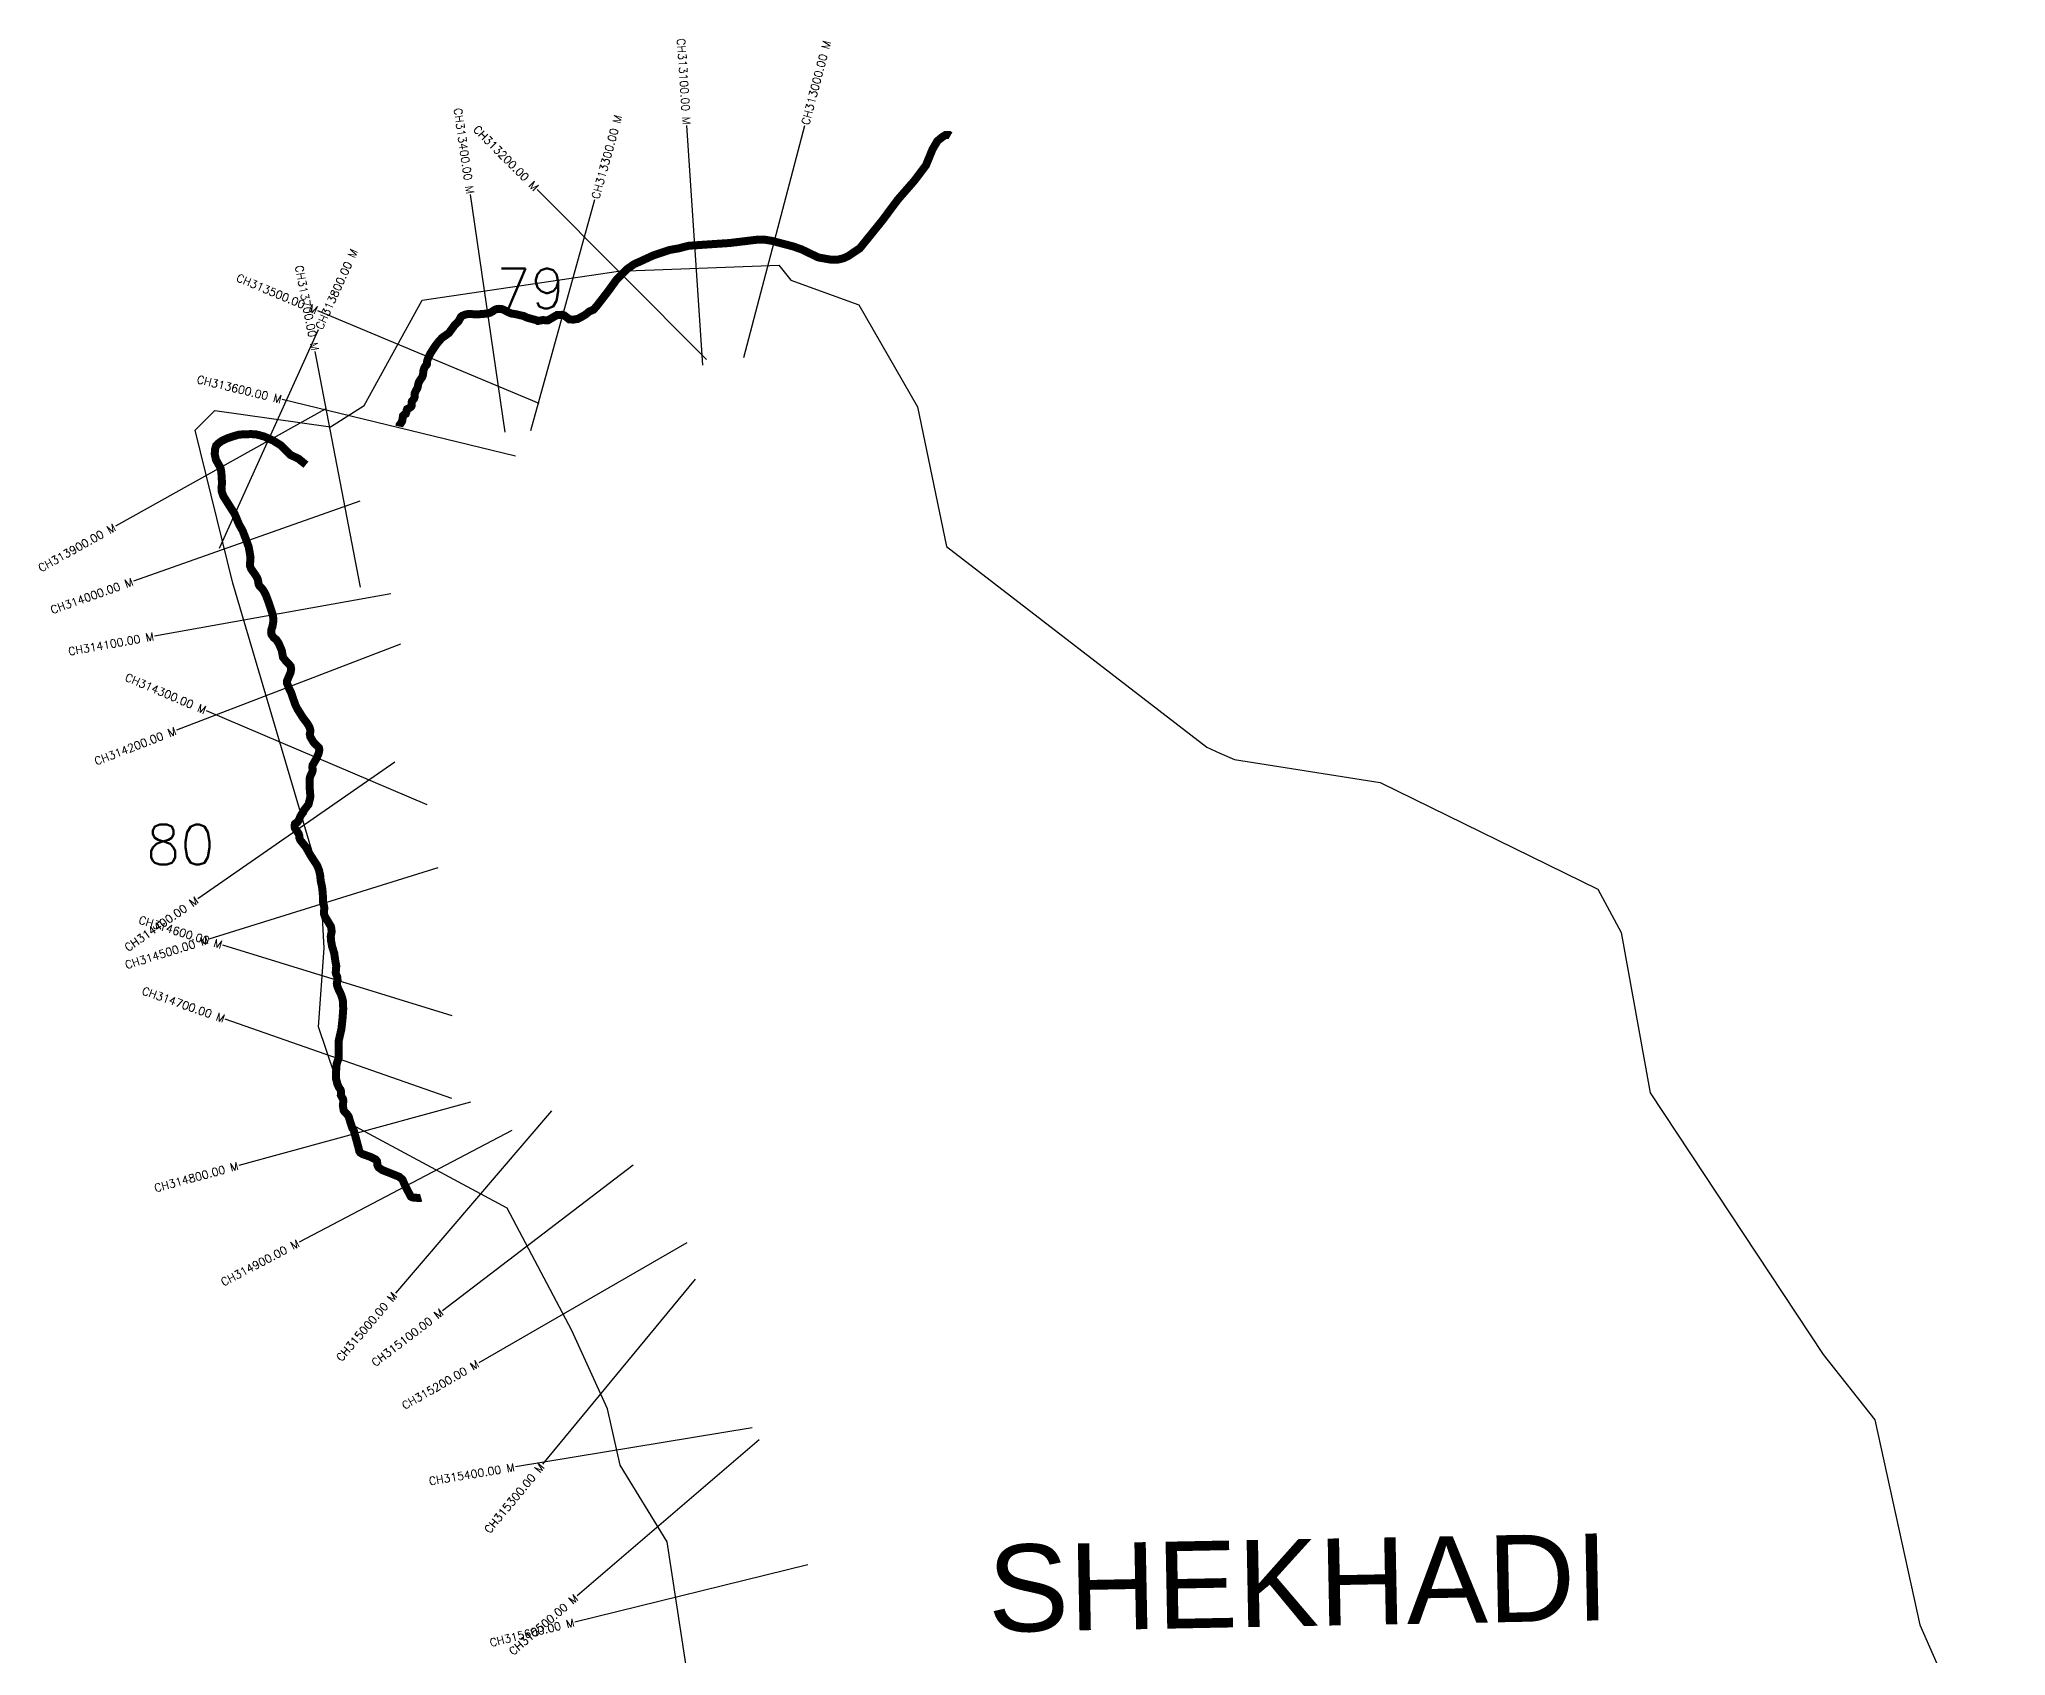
# Model space of a CAD drawing. Header units: metres. Extents: x 285152 to 287610, y 2002566 to 2006554.
# Drawn here: x 285152 to 287610, y 2004532 to 2006554 of the extents above; entities that cross this region are included whole.
import ezdxf
from ezdxf.enums import TextEntityAlignment as Align

# ---------------------------------------------------------------- set-up
doc = ezdxf.new("R2010")
doc.units = ezdxf.units.M
doc.header["$MEASUREMENT"] = 0
for name, color, linetype in [('CS', 134, 'Continuous'), ('CSMark', 6, 'Continuous'), ('UNPROTECTED', 10, 'Continuous'), ('village', 3, 'Continuous'), ('VILLAGE NAME', 250, 'Continuous')]:
    doc.layers.add(name, color=color, linetype=linetype)
doc.styles.get("Standard").update_dxf_attribs({"font": 'simplex.shx'})

msp = doc.modelspace()

# ---------------------------------------------------------------- linework, layer by layer
at = {"color": 6, "flags": 128}
msp.add_lwpolyline([(286076.4, 2006271.1), (286091.8, 2006252.5)], dxfattribs=at)
at = {"layer": 'CS'}
for p, q in [((285981.4, 2006146.2), (285961.5, 2006445.6)), ((286032.7, 2006155.7), (286109.1, 2006445.8)), ((285734.5, 2006062.4), (285691, 2006359.3)), ((285986.1, 2006153.1), (285774.5, 2006365.8)), ((285766.6, 2006064.2), (285846.8, 2006353.2)), ((285777.1, 2006098), (285500.4, 2006213.9)), ((285377.6, 2005917.3), (285501.1, 2006190.7)), ((285553.5, 2005868.6), (285497.2, 2006163.3)), ((285509.4, 2006091.2), (285247.6, 2005944.7)), ((285747.4, 2006032.2), (285455.9, 2006102.9)), ((285552.8, 2005975.8), (285269.9, 2005875.9)), ((285591.6, 2005860.1), (285296.3, 2005807.2)), ((285603.7, 2005797.3), (285323.8, 2005689.5)), ((285637.1, 2005596.3), (285361, 2005713.7)), ((285596.8, 2005649.6), (285350.4, 2005478.6)), ((285650.5, 2005517.4), (285364.2, 2005428)), ((285668.2, 2005332.3), (285381.5, 2005420.6)), ((285667.7, 2005229), (285384.5, 2005328.1)), ((285691.1, 2005224.3), (285401.7, 2005145.3)), ((285792.4, 2005213.3), (285597.3, 2004985.5)), ((285742.7, 2005188.7), (285477.1, 2005049.2)), ((285894.5, 2005145.7), (285656.2, 2004963.4)), ((285961.4, 2005048.4), (285701.5, 2004898.5)), ((285972.2, 2005002.9), (285781.2, 2004771.6)), ((286043.3, 2004817.1), (285747.3, 2004768.1)), ((286052.1, 2004802.1), (285824.4, 2004606.8)), ((286113, 2004645.9), (285821.7, 2004574.1))]:
    msp.add_line(p, q, dxfattribs=at)
at = {"layer": 'UNPROTECTED', "const_width": 10, "flags": 128}
for points in [[(286291.1, 2006433), (286289.7, 2006433.8), (286285.2, 2006434), (286280.7, 2006431.2), (286274.8, 2006426.4), (286268.6, 2006415.8), (286260.5, 2006396), (286246.3, 2006377.1), (286225.2, 2006352.9), (286205.8, 2006326.8), (286182.5, 2006298), (286177.7, 2006292.1), (286172, 2006288.3), (286163.5, 2006282.6), (286157.6, 2006279.8), (286150.2, 2006278), (286141.6, 2006278), (286126.1, 2006280.7), (286114.6, 2006286.2), (286105.3, 2006290.7), (286094.3, 2006294.6), (286083.5, 2006297.4), (286068.5, 2006301.4), (286059, 2006303), (286049.9, 2006303), (286035.8, 2006301.3), (286015, 2006298.8), (285986.3, 2006296.9), (285971.8, 2006295.9), (285964, 2006295.4), (285951, 2006292), (285940.4, 2006290.2), (285919.5, 2006283.2), (285903.4, 2006275.8), (285895.6, 2006272.3), (285887.6, 2006266.7), (285879.2, 2006258.4), (285873.7, 2006252.9), (285863, 2006238.1), (285852.8, 2006224.9), (285849.8, 2006221), (285845, 2006215.4), (285839.9, 2006213.3), (285834.4, 2006208.9), (285830.1, 2006206.5), (285825.3, 2006203.9), (285820.1, 2006203.1), (285814.8, 2006203.2), (285812.7, 2006204.9), (285808.5, 2006208.2), (285805.5, 2006209), (285799.4, 2006208.8), (285795.3, 2006206.4), (285791, 2006203.9), (285788, 2006202.1), (285781.5, 2006202.4), (285775.3, 2006201.3), (285773.1, 2006202.4), (285766.5, 2006204.2), (285761.2, 2006205.7), (285757.6, 2006207.6), (285753, 2006208.5), (285749.2, 2006209.5), (285745.8, 2006210.1), (285742, 2006210.7), (285738.2, 2006212.3), (285732.3, 2006215.5), (285729.7, 2006216.4), (285726.9, 2006216.5), (285723.6, 2006216.1), (285721.3, 2006215.1), (285718.6, 2006213.2), (285716.1, 2006211.8), (285713.4, 2006210.9), (285710, 2006210.4), (285700.9, 2006209.6), (285696.3, 2006209.7), (285692.3, 2006209.9), (285688.1, 2006210), (285684.8, 2006209.3), (285681, 2006207.9), (285679.1, 2006206.3), (285677.7, 2006203.6), (285676.1, 2006200.7), (285674.5, 2006199), (285671.6, 2006196.5), (285669.9, 2006194.1), (285667.9, 2006191.3), (285666.3, 2006189.2), (285664.1, 2006186.1), (285662, 2006184.7), (285659.2, 2006182.7), (285655.9, 2006180.4), (285652.4, 2006176.8), (285647.6, 2006170.7), (285644.1, 2006165.4), (285641.3, 2006161.1), (285639, 2006156.6), (285637.4, 2006152.7), (285637, 2006151.3), (285636.9, 2006148.8), (285636.8, 2006147.4), (285636.2, 2006146.3), (285634.7, 2006144.8), (285633.3, 2006142.3), (285632.4, 2006139.5), (285632.1, 2006136.9), (285631.9, 2006134.6), (285631.3, 2006132.4), (285630.4, 2006130.4), (285629.1, 2006128.8), (285626.9, 2006125.2), (285626, 2006122.9), (285625.2, 2006118.8), (285624.6, 2006116.9), (285623.1, 2006114.5), (285622.2, 2006112.4), (285621.5, 2006111), (285621.2, 2006108.9), (285621.4, 2006106.6), (285620.8, 2006104.3), (285619.6, 2006102.8), (285617.9, 2006100.9), (285617.6, 2006099.8), (285617.7, 2006098), (285617.8, 2006095.6), (285616.9, 2006094), (285615.4, 2006092.8), (285613.4, 2006091.8), (285612, 2006091.1), (285611.3, 2006089.4), (285611, 2006087.1), (285610.3, 2006085.3), (285608.7, 2006084.5), (285606.8, 2006082.6), (285606.3, 2006079.3), (285605.8, 2006076.1), (285604.5, 2006073.9), (285602.5, 2006071.2), (285602.1, 2006069.3)], [(285485.5, 2006021.5), (285481.8, 2006024.5), (285476.3, 2006029), (285466, 2006033.8), (285460.3, 2006039.5), (285453.6, 2006046.1), (285444.5, 2006051.7), (285432.7, 2006057), (285423.3, 2006059.4), (285417.3, 2006059.8), (285407.3, 2006059.6), (285401.1, 2006059), (285395.5, 2006057.3), (285387.4, 2006054.7), (285380.1, 2006051.2), (285375.8, 2006048.1), (285373.2, 2006045.3), (285371.8, 2006040.6), (285371.5, 2006034.6), (285373, 2006027.7), (285376.8, 2006021), (285378.7, 2006017.5), (285379.8, 2006012.3), (285380.1, 2006006), (285380.6, 2005998.3), (285379.9, 2005992.7), (285380.3, 2005987.9), (285382.2, 2005982.3), (285387, 2005974.8), (285390.9, 2005968.6), (285393.9, 2005963.9), (285396.4, 2005960), (285399.6, 2005952.4), (285401.9, 2005946.9), (285406.5, 2005938.7), (285410.9, 2005927.1), (285414, 2005918.5), (285415.4, 2005910.4), (285416.2, 2005905.8), (285416.1, 2005903.1), (285415.8, 2005900.1), (285415.5, 2005897.5), (285415.7, 2005894.7), (285416.9, 2005891.4), (285419, 2005888.4), (285421, 2005885.5), (285423, 2005882.6), (285424.9, 2005879.3), (285425.8, 2005876), (285426.2, 2005872.4), (285427.4, 2005870), (285430, 2005867.4), (285432.6, 2005863.9), (285435.4, 2005858.6), (285437.2, 2005853.7), (285438.6, 2005850), (285440.1, 2005845.7), (285442.1, 2005839.5), (285443.8, 2005834.6), (285444.7, 2005829.7), (285444.7, 2005825.5), (285443.6, 2005818.9), (285442.4, 2005815.7), (285442, 2005812.2), (285442.4, 2005809.3), (285445.1, 2005805.3), (285448.3, 2005802.9), (285451.4, 2005798.3), (285453.5, 2005793.4), (285455.3, 2005789.1), (285455.8, 2005786.4), (285456.2, 2005784), (285456.8, 2005780.6), (285460.3, 2005776.2), (285463.6, 2005773), (285466.5, 2005769.3), (285467, 2005766.1), (285466.3, 2005761.7), (285465.1, 2005758.8), (285464, 2005756.4), (285462.7, 2005753.3), (285461.8, 2005751.2), (285461.9, 2005748.1), (285464.3, 2005742), (285467.2, 2005736), (285469, 2005730.6), (285472.2, 2005721.3), (285474.8, 2005716.1), (285478.1, 2005710.9), (285481.8, 2005705), (285487.2, 2005698), (285489.8, 2005693.5), (285490.8, 2005690.6), (285491, 2005687.6), (285490.3, 2005684.4), (285491.1, 2005680.9), (285494, 2005676), (285495.4, 2005673.7), (285499.5, 2005670), (285501.8, 2005667.5), (285502.3, 2005664.8), (285501.3, 2005660.3), (285498.7, 2005654.3), (285495.2, 2005648.2), (285493.8, 2005645.7), (285493.5, 2005643.3), (285494, 2005639.6), (285493.1, 2005636.3), (285491.2, 2005632.8), (285490.3, 2005629.8), (285490.2, 2005626), (285490, 2005620.4), (285490.4, 2005614.3), (285490.8, 2005609.5), (285491, 2005606.2), (285490.1, 2005602.2), (285489.5, 2005599.7), (285488.7, 2005596.7), (285486.1, 2005593.4), (285482.8, 2005589.1), (285481.8, 2005586.5), (285480.6, 2005585.1), (285479.6, 2005583.9), (285478.6, 2005581.9), (285477.6, 2005579.5), (285476.5, 2005577), (285474.8, 2005574.4), (285473.3, 2005573.7), (285471.7, 2005572.3), (285471.2, 2005569.8), (285471.6, 2005567.1), (285474.1, 2005563.5), (285476.3, 2005560.2), (285477.2, 2005557.4), (285477.3, 2005554.9), (285478.5, 2005551.9), (285481.9, 2005547.7), (285485.8, 2005542.8), (285488.3, 2005538.3), (285491, 2005533.4), (285495.9, 2005525.8), (285499.3, 2005520.7), (285501.6, 2005515.2), (285503.2, 2005508.6), (285503.9, 2005501.4), (285505.6, 2005493.6), (285506.5, 2005486.1), (285506.8, 2005478), (285506.9, 2005474), (285507.9, 2005470.8), (285508.5, 2005466.8), (285508.1, 2005463.5), (285508.2, 2005459.5), (285509.3, 2005456.3), (285510.9, 2005453.7), (285513.4, 2005449.5), (285516.6, 2005444.3), (285517.4, 2005441), (285517.5, 2005436.7), (285517, 2005434.3), (285516.5, 2005431.6), (285516.9, 2005426.2), (285518.2, 2005419), (285520.9, 2005410.5), (285521.5, 2005405.5), (285522.5, 2005399.4), (285523.4, 2005394.5), (285522.9, 2005389.8), (285522.8, 2005385.7), (285523.2, 2005384.2), (285524.3, 2005381.9), (285524.8, 2005379.7), (285525, 2005376.7), (285524.4, 2005374.8), (285524.1, 2005372.9), (285524.4, 2005370.4), (285525.4, 2005367.3), (285526.7, 2005364.5), (285529.1, 2005359.4), (285531, 2005354.1), (285531.8, 2005350.1), (285531.9, 2005346.3), (285532.1, 2005340.8), (285531.6, 2005333.9), (285531, 2005326.3), (285529.8, 2005315.6), (285527.5, 2005305.7), (285526.3, 2005300.4), (285526.5, 2005294.9), (285526.5, 2005285.7), (285526.5, 2005279.6), (285524.7, 2005274.6), (285523.8, 2005271.9), (285523.4, 2005266.2), (285523, 2005260), (285523.2, 2005253.4), (285524.6, 2005247.5), (285526.6, 2005243), (285528.7, 2005239.9), (285529.3, 2005237.7), (285529.2, 2005235.9), (285529.1, 2005233.3), (285529.8, 2005231.8), (285531, 2005229.7), (285531.9, 2005228.2), (285532.3, 2005225.8), (285532, 2005223.4), (285531.6, 2005220), (285532.2, 2005216.8), (285532.7, 2005213.9), (285534, 2005212), (285536.8, 2005209.3), (285538.9, 2005206.4), (285540.5, 2005200.9), (285542.2, 2005195.8), (285543.5, 2005191.9), (285545.4, 2005188.6), (285546.3, 2005185.2), (285547.3, 2005181.4), (285548.7, 2005176.5), (285549.6, 2005173.3), (285550.3, 2005170.5), (285551.6, 2005165.7), (285552.1, 2005163.1), (285553.5, 2005161.1), (285556.2, 2005159.4), (285559.9, 2005158.1), (285565.8, 2005156), (285572.6, 2005152.7), (285574.4, 2005150.4), (285574.6, 2005148.1), (285574.9, 2005145.2), (285576.2, 2005142.8), (285580.5, 2005139.6), (285588, 2005136.6), (285596.7, 2005133.2), (285602.1, 2005131), (285606.2, 2005127.5), (285609.2, 2005120.4), (285613.9, 2005111.3), (285616.6, 2005106.3), (285619, 2005105.1), (285622.9, 2005104.8), (285627.5, 2005104.4), (285629.5, 2005105)]]:
    msp.add_lwpolyline(points, dxfattribs=at)
at = {"layer": 'village', "color": 6}
for points in [[(285965.7, 2004486.5, 0), (285937.1, 2004674.4, 0), (285878.1, 2004770.5, 0), (285862.5, 2004840.9, 0), (285817.7, 2004938.6, 0), (285737.2, 2005091.6, 0), (285542.6, 2005196.3, 0), (285501.2, 2005318.7, 0), (285508.4, 2005416.8, 0), (285503.8, 2005502.2, 0), (285394.3, 2005873.3, 0), (285346.9, 2006064.9, 0), (285371.6, 2006089.3, 0), (285516.3, 2006069, 0), (285558.3, 2006095.6, 0), (285630.9, 2006227.3, 0), (285876.2, 2006263.4, 0), (286076.4, 2006271.1, 0)], [(286091.8, 2006252.5, 0), (286176.4, 2006221.5, 0), (286249.8, 2006094.1, 0), (286286, 2005919.1, 0), (286611.5, 2005668.1, 0), (286627.7, 2005660.6, 0), (286646.3, 2005653, 0), (286828.3, 2005624, 0), (287100.2, 2005490.6, 0), (287129.3, 2005436.4, 0), (287165.9, 2005235.8, 0), (287382.1, 2004908.7, 0), (287446.4, 2004826.9, 0), (287503, 2004570.7, 0), (287567.7, 2004422.5, 0), (287610.1, 2004363, 0)]]:
    msp.add_polyline3d(points, dxfattribs=at)

# ---------------------------------------------------------------- texts
at = {"char_height": 50, "attachment_point": 1}
for s, width, heights, insert in [('79', 70.183, [0], (285723.6, 2006267.1)), ('80', 164.356, [51.1], (285285.7, 2005571.4))]:
    msp.add_mtext_dynamic_manual_height_columns(s, width=width, gutter_width=1, heights=heights, dxfattribs=dict(at, insert=insert))
at = {"layer": 'CSMark'}
for s, rotation, p in [('CH313100.00 M', 273.798, (285961.5, 2006446.6)), ('CH313400.00 M', 278.3209, (285690.9, 2006360.3)), ('CH313200.00 M', 314.851, (285773.8, 2006366.5)), ('CH313500.00 M', 337.2721, (285499.4, 2006214.3)), ('CH313700.00 M', 280.8154, (285497.1, 2006164.3)), ('CH313600.00 M', 346.3626, (285454.9, 2006103.1)), ('CH313900.00 M', 29.2283, (285246.7, 2005944.2)), ('CH314000.00 M', 19.4526, (285269, 2005875.6)), ('CH314100.00 M', 10.1715, (285295.3, 2005807)), ('CH314300.00 M', 336.9598, (285360.1, 2005714.1)), ('CH314200.00 M', 21.0764, (285322.8, 2005689.1)), ('CH314400.00 M', 34.7548, (285349.5, 2005478.1)), ('CH314600.00 M', 342.8856, (285380.6, 2005420.9)), ('CH314500.00 M', 17.3436, (285363.2, 2005427.7)), ('CH314700.00 M', 340.7201, (285383.6, 2005328.4)), ('CH314800.00 M', 15.2659, (285400.8, 2005145)), ('CH314900.00 M', 27.7135, (285476.2, 2005048.7)), ('CH315000.00 M', 49.4179, (285596.6, 2004984.7)), ('CH315100.00 M', 37.4242, (285655.4, 2004962.8)), ('CH315200.00 M', 29.9621, (285700.6, 2004898)), ('CH315400.00 M', 9.3992, (285746.3, 2004767.9)), ('CH315300.00 M', 50.4383, (285780.5, 2004770.8)), ('CH315500.00 M', 40.6174, (285823.6, 2004606.1)), ('CH315600.00 M', 13.8404, (285820.7, 2004573.9))]:
    msp.add_text(s, height=10, rotation=rotation, dxfattribs=at).set_placement(p, align=Align.MIDDLE_RIGHT)
for s, rotation, p in [('CH313000.00 M', 75.2276, (286109.4, 2006446.8)), ('CH313300.00 M', 74.4884, (285847.1, 2006354.2)), ('CH313800.00 M', 65.6865, (285501.5, 2006191.6))]:
    msp.add_text(s, height=10, rotation=rotation, dxfattribs=at).set_placement(p, align=Align.MIDDLE_LEFT)
at = {"layer": 'VILLAGE NAME', "insert": (286336.6, 2004670.3), "char_height": 108.748, "attachment_point": 1, "rotation": 1.1028}
msp.add_mtext_dynamic_manual_height_columns('{\\fArial|b0|i0|c0|p34;SHEKHADI}', width=726.929, gutter_width=543.7, heights=[0], dxfattribs=at)

doc.saveas('drawing.dxf')
